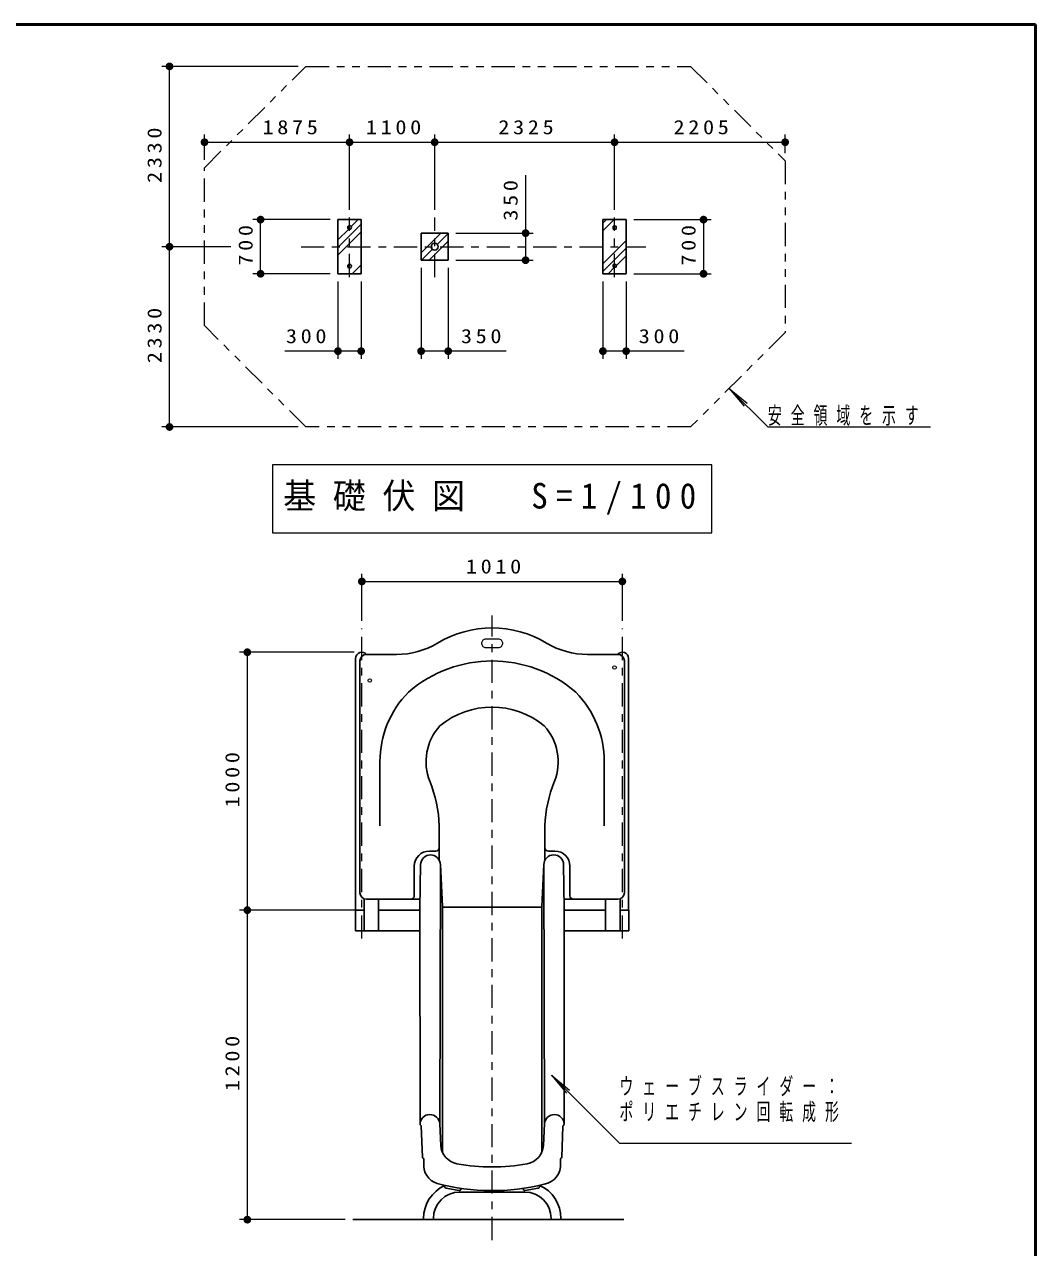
# Model space of a CAD drawing. Units: millimetres on the paper, scale 1:30, with parts at other scales. Extents: x -365 to 0, y -47 to 257.
# Drawn here: x -130.7 to 0, y 98.9 to 257 of the extents above; entities that cross this region are included whole.
import ezdxf

# ---------------------------------------------------------------- set-up
doc = ezdxf.new("R2010")
doc.units = ezdxf.units.MM
doc.linetypes.add('USER2', pattern=[6, 3, -1, 1, -1])
doc.linetypes.add('USER3', pattern=[8, 3, -1, 1, -1, 1, -1])
doc.layers.add('LY_1', color=7, linetype='Continuous', lineweight=13)
doc.layers.add('LY_2', color=7, linetype='Continuous', lineweight=13)
doc.styles.add('ＭＳ ゴシック', font='')
doc.styles.get('ＭＳ ゴシック').set_extended_font_data('MS Gothic')

# ---------------------------------------------------------------- blocks, each defined once
blk = doc.blocks.new('filled_dot')
at = {"color": 0, "linetype": 'Continuous', "lineweight": -2, "const_width": 1.25}
blk.add_lwpolyline([(-0.625, 0, 1), (0.625, 0, 1)], format="xyb", close=True, dxfattribs=at)

msp = doc.modelspace()

# ---------------------------------------------------------------- linework, layer by layer
at = {"layer": 'LY_1'}
for p, q in [((-95.319, 251.579), (-112.937, 251.579)), ((-111.937, 228.279), (-111.937, 251.579)), ((-107.413, 239.485), (-107.413, 242.779)), ((-88.663, 233.059), (-88.663, 242.779)), ((-77.663, 233.059), (-77.663, 242.779)), ((-77.663, 233.059), (-77.663, 242.779)), ((-54.413, 233.059), (-54.413, 242.779)), ((-32.363, 240.363), (-32.363, 242.779)), ((-107.413, 241.779), (-88.663, 241.779)), ((-88.663, 241.779), (-77.663, 241.779)), ((-77.663, 241.779), (-54.413, 241.779)), ((-54.413, 241.779), (-32.363, 241.779)), ((-65.913, 237.503), (-65.913, 226.529)), ((-91.163, 231.779), (-101.163, 231.779)), ((-100.163, 224.779), (-100.163, 231.779)), ((-90.163, 228.176), (-87.163, 231.176)), ((-88.445, 230.885), (-87.551, 231.779)), ((-55.913, 230.324), (-54.458, 231.779)), ((-55.913, 231.313), (-55.448, 231.779)), ((-51.913, 231.779), (-41.913, 231.779)), ((-42.913, 231.779), (-42.913, 224.779)), ((-90.163, 229.166), (-88.769, 230.56)), ((-90.163, 227.186), (-87.163, 230.186)), ((-79.413, 227.471), (-76.856, 230.029)), ((-77.325, 228.569), (-75.913, 229.981)), ((-74.913, 230.029), (-64.913, 230.029)), ((-104.021, 228.279), (-112.937, 228.279)), ((-111.937, 204.979), (-111.937, 228.279)), ((-79.366, 226.529), (-77.954, 227.941)), ((-78.376, 226.529), (-75.913, 228.991)), ((-55.913, 226.081), (-52.913, 229.081)), ((-55.913, 225.091), (-52.913, 228.091)), ((-74.913, 226.529), (-64.913, 226.529)), ((-54.223, 225.791), (-52.913, 227.101)), ((-91.163, 224.779), (-101.163, 224.779)), ((-88.328, 224.779), (-87.163, 225.944)), ((-87.338, 224.779), (-87.163, 224.954)), ((-79.413, 225.529), (-79.413, 213.779)), ((-75.913, 225.529), (-75.913, 213.779)), ((-55.236, 224.779), (-54.401, 225.614)), ((-51.913, 224.779), (-41.913, 224.779)), ((-90.163, 223.779), (-90.163, 213.779)), ((-87.163, 223.779), (-87.163, 213.779)), ((-55.913, 223.779), (-55.913, 213.779)), ((-52.913, 223.779), (-52.913, 213.779)), ((-87.163, 214.779), (-97.032, 214.779)), ((-68.413, 214.779), (-79.413, 214.779)), ((-45.43, 214.779), (-55.913, 214.779)), ((-39.589, 209.969), (-37.66, 207.671)), ((-39.589, 209.969), (-37.291, 208.041)), ((-34.598, 204.979), (-39.589, 209.969)), ((-95.319, 204.979), (-112.937, 204.979)), ((-34.598, 204.979), (-13.598, 204.979)), ((-98.638, 200.085), (-98.638, 191.285)), ((-41.838, 200.085), (-98.638, 200.085)), ((-41.838, 191.285), (-41.838, 200.085)), ((-98.638, 191.285), (-41.838, 191.285)), ((-87.072, 179.938), (-87.072, 186.013)), ((-87.072, 185.013), (-53.405, 185.013)), ((-53.405, 179.938), (-53.405, 186.013)), ((-88.072, 175.868), (-102.876, 175.868)), ((-101.876, 142.535), (-101.876, 175.868)), ((-87.572, 142.535), (-102.876, 142.535)), ((-87.572, 142.535), (-102.876, 142.535)), ((-101.876, 102.535), (-101.876, 142.535)), ((-62.552, 121.195), (-60.622, 118.898)), ((-62.552, 121.195), (-60.253, 119.268)), ((-53.78, 112.435), (-62.552, 121.195)), ((-53.78, 112.435), (-23.78, 112.435)), ((-89.246, 102.535), (-102.876, 102.535))]:
    msp.add_line(p, q, dxfattribs=at)
at = {"layer": 'LY_1', "lineweight": 25}
for p, q in [((-90.163, 231.779), (-87.163, 231.779)), ((-90.163, 224.779), (-90.163, 231.779)), ((-87.163, 224.779), (-87.163, 231.779)), ((-55.913, 224.779), (-55.913, 231.779)), ((-55.913, 231.779), (-52.913, 231.779)), ((-54.603, 230.564), (-54.603, 230.944)), ((-54.603, 230.944), (-54.223, 230.944)), ((-54.223, 230.564), (-54.223, 230.944)), ((-52.913, 224.779), (-52.913, 231.779)), ((-79.413, 230.029), (-75.913, 230.029)), ((-79.413, 226.529), (-79.413, 230.029)), ((-75.913, 226.529), (-75.913, 230.029)), ((-54.603, 230.564), (-54.223, 230.564)), ((-79.413, 226.529), (-75.913, 226.529)), ((-90.163, 224.779), (-87.163, 224.779)), ((-55.913, 224.779), (-52.913, 224.779)), ((-54.603, 225.994), (-54.603, 225.614)), ((-54.603, 225.994), (-54.223, 225.994)), ((-54.603, 225.614), (-54.223, 225.614)), ((-54.223, 225.994), (-54.223, 225.614)), ((-86.475, 175.58), (-82.586, 175.58)), ((-54.002, 175.58), (-57.891, 175.58)), ((-87.882, 142.535), (-87.882, 175.058)), ((-87.333, 144.789), (-87.333, 174.739)), ((-53.144, 144.789), (-53.144, 174.739)), ((-52.595, 142.535), (-52.595, 175.058)), ((-84.735, 161.738), (-84.735, 153.418)), ((-55.742, 161.738), (-55.742, 153.418)), ((-77.069, 153.418), (-77.069, 148.969)), ((-63.407, 153.418), (-63.407, 148.969)), ((-78.348, 150.173), (-77.507, 150.173)), ((-62.128, 150.173), (-62.97, 150.173)), ((-80.3, 148.222), (-80.3, 144.386)), ((-79.572, 142.732), (-79.475, 148.46)), ((-76.927, 148.415), (-77.013, 114.92)), ((-76.643, 142.998), (-76.927, 148.415)), ((-63.833, 142.998), (-63.549, 148.415)), ((-63.549, 148.415), (-63.463, 114.92)), ((-60.905, 142.732), (-61.002, 148.46)), ((-60.177, 148.222), (-60.177, 144.386)), ((-86.795, 144.004), (-86.795, 139.868)), ((-86.492, 143.948), (-79.641, 143.948)), ((-84.91, 143.948), (-84.91, 139.868)), ((-53.985, 143.948), (-60.836, 143.948)), ((-55.566, 143.948), (-55.566, 139.868)), ((-53.682, 144.004), (-53.682, 139.868)), ((-86.795, 142.535), (-87.905, 142.535)), ((-87.905, 139.868), (-87.905, 142.535)), ((-79.668, 142.535), (-84.91, 142.535)), ((-79.572, 142.732), (-79.551, 114.876)), ((-76.643, 142.998), (-76.643, 111.211)), ((-63.933, 142.903), (-76.543, 142.903)), ((-63.833, 142.998), (-63.833, 111.211)), ((-60.905, 142.732), (-60.925, 114.876)), ((-60.809, 142.535), (-55.566, 142.535)), ((-53.682, 142.535), (-52.572, 142.535)), ((-52.572, 139.868), (-52.572, 142.535)), ((-79.658, 139.868), (-87.905, 139.868)), ((-60.818, 139.868), (-52.572, 139.868)), ((-79.392, 114.63), (-79.252, 110.62)), ((-77.013, 114.92), (-76.866, 112.125)), ((-63.463, 114.92), (-63.611, 112.125)), ((-61.085, 114.63), (-61.225, 110.62)), ((-79.083, 109.864), (-79.083, 110.399)), ((-61.394, 109.864), (-61.394, 110.399)), ((-76.372, 106.959), (-76.372, 106.8)), ((-76.193, 106.587), (-74.527, 106.285)), ((-74.435, 106.097), (-66.005, 106.097)), ((-74.272, 106.579), (-74.272, 106.499)), ((-66.205, 106.578), (-66.205, 106.499)), ((-64.283, 106.587), (-65.95, 106.285)), ((-64.105, 106.97), (-64.105, 106.8)), ((-88.246, 102.535), (-53.231, 102.535)), ((-79.105, 102.535), (-79.105, 102.697)), ((-77.835, 102.535), (-77.835, 102.697)), ((-62.605, 102.535), (-62.605, 102.697)), ((-61.335, 102.535), (-61.335, 102.697))]:
    msp.add_line(p, q, dxfattribs=at)
at = {"layer": 'LY_1', "linetype": 'USER2'}
for p, q in [((-88.663, 224.35), (-88.663, 232.059)), ((-77.663, 224.35), (-77.663, 232.059)), ((-54.413, 224.35), (-54.413, 232.059)), ((-94.936, 228.279), (-50.375, 228.279)), ((-70.238, 99.895), (-70.238, 180.604)), ((-87.072, 138.859), (-87.072, 178.938)), ((-53.405, 138.859), (-53.405, 178.938))]:
    msp.add_line(p, q, dxfattribs=at)
at = {"layer": 'LY_1', "linetype": 'USER3'}
msp.add_lwpolyline([(-94.319, 204.979), (-107.413, 218.073), (-107.413, 238.485), (-94.319, 251.579), (-44.579, 251.579), (-32.363, 239.363), (-32.363, 217.194), (-44.579, 204.979)], close=True, dxfattribs=at)
at = {"layer": 'LY_1'}
msp.add_lwpolyline([(-69.406, 177.565), (-71.06, 177.565), (-71.158, 177.556), (-71.254, 177.529), (-71.343, 177.484), (-71.422, 177.425), (-71.489, 177.351), (-71.541, 177.267), (-71.577, 177.174), (-71.595, 177.077), (-71.595, 176.977), (-71.577, 176.88), (-71.541, 176.787), (-71.489, 176.703), (-71.422, 176.629), (-71.343, 176.57), (-71.254, 176.525), (-71.158, 176.498), (-71.06, 176.489), (-69.406, 176.489), (-69.307, 176.498), (-69.211, 176.525), (-69.123, 176.57), (-69.043, 176.629), (-68.976, 176.703), (-68.924, 176.787), (-68.888, 176.88), (-68.87, 176.977), (-68.87, 177.077), (-68.888, 177.174), (-68.924, 177.267), (-68.976, 177.351), (-69.043, 177.425), (-69.123, 177.484), (-69.211, 177.529), (-69.307, 177.556)], close=True, dxfattribs=at)
at = {"layer": 'LY_1', "lineweight": 25}
for centre, radius in [((-88.663, 230.779), 0.243), ((-77.663, 228.279), 0.446), ((-88.663, 225.779), 0.243)]:
    msp.add_circle(centre, radius, dxfattribs=at)
at = {"layer": 'LY_1'}
for centre in [(-54.422, 173.897), (-86.054, 172.215)]:
    msp.add_circle(centre, 0.219, dxfattribs=at)
at = {"layer": 'LY_1', "lineweight": 25}
for centre, radius, start, end in [((-70.238, 165.35), 13.662, 58.9303, 121.0697), ((-82.586, 185.843), 10.264, 270, 301.0697), ((-57.891, 185.843), 10.264, 238.9303, 270), ((-87.072, 175.058), 0.81, 40.11487, 180), ((-86.492, 174.739), 0.841, 90, 180), ((-53.405, 175.058), 0.81, 0, 139.88513), ((-53.985, 174.739), 0.841, 0, 90), ((-70.238, 158.176), 16.56, 49.16997, 130.83003), ((-71.94, 161.738), 12.794, 135.49911, 180), ((-68.536, 161.738), 12.794, 0, 44.50089), ((-70.238, 158.176), 10.604, 50.54221, 129.45779), ((-71.94, 161.738), 6.838, 137.44333, 201.84759), ((-68.536, 161.738), 6.838, 338.15241, 42.55667), ((-94.154, 152.832), 17.095, 1.96504, 21.84759), ((-46.323, 152.832), 17.095, 158.15241, 178.03495), ((-78.348, 148.222), 1.952, 90, 180), ((-77.507, 150.611), 0.438, 270, 0), ((-62.97, 150.611), 0.438, 180, 270), ((-62.128, 148.222), 1.952, 0, 90), ((-78.201, 148.408), 1.274, 0.33599, 179.66401), ((-62.275, 148.408), 1.274, 0.33599, 179.66401), ((-86.492, 144.789), 0.841, 180, 270), ((-80.737, 144.386), 0.438, 270, 0), ((-59.739, 144.386), 0.438, 180, 270), ((-53.985, 144.789), 0.841, 270, 0), ((-78.282, 114.853), 1.27, 3.02029, 179), ((-62.195, 114.853), 1.27, 1, 176.97971), ((-79.389, 114.855), 0.163, 172.89392, 250.27419), ((-79.471, 114.627), 0.0796, 2, 70.53716), ((-61.006, 114.627), 0.0796, 109.46284, 178), ((-61.087, 114.855), 0.163, 289.72581, 7.10608), ((-74.329, 112.259), 2.54, 183.02029, 259.69049), ((-66.147, 112.259), 2.54, 280.30951, 356.97971), ((-79.091, 110.626), 0.161, 182, 252.67136), ((-79.162, 110.396), 0.0796, 2, 72.67136), ((-76.513, 109.643), 2.579, 175.08305, 251.34375), ((-70.238, 134.75), 25.4, 259.69049, 280.30951), ((-63.964, 109.643), 2.579, 279.99348, 4.91695), ((-61.314, 110.396), 0.0796, 107.32864, 178), ((-61.386, 110.626), 0.161, 287.32864, 358), ((-74.435, 102.697), 4.67, 114.16008, 180), ((-74.435, 102.697), 3.4, 90, 180), ((-70.238, 134.215), 27.933, 255.27556, 283.9253), ((-76.155, 106.8), 0.217, 180, 259.75496), ((-74.488, 106.499), 0.217, 259.75496, 0), ((-65.988, 106.499), 0.217, 180, 280.24504), ((-66.005, 102.697), 3.4, 0, 90), ((-64.322, 106.8), 0.217, 280.24504, 0), ((-66.005, 102.697), 4.67, 0, 66.0021)]:
    msp.add_arc(centre, radius, start, end, dxfattribs=at)
at = {"layer": 'LY_2', "lineweight": 50}
for p, q in [((0, 257), (-365, 257)), ((0, 0), (0, 257))]:
    msp.add_line(p, q, dxfattribs=at)

# ---------------------------------------------------------------- block references
at = {"layer": 'LY_1', "xscale": 0.4, "yscale": 0.4}
for p, rotation in [((-111.937, 251.579), 270), ((-88.663, 241.779), 180), ((-77.663, 241.779), 180), ((-54.413, 241.779), 180), ((-32.363, 241.779), 180), ((-100.163, 231.779), 270), ((-42.913, 231.779), 270), ((-65.913, 230.029), 270), ((-111.937, 228.279), 270), ((-111.937, 228.279), 90), ((-65.913, 226.529), 90), ((-100.163, 224.779), 90), ((-42.913, 224.779), 90), ((-87.163, 214.779), 180), ((-75.913, 214.779), 180), ((-52.913, 214.779), 180), ((-111.937, 204.979), 90), ((-53.405, 185.013), 180), ((-101.876, 175.868), 270), ((-101.876, 142.535), 90), ((-101.876, 142.535), 270), ((-101.876, 102.535), 90)]:
    msp.add_blockref('filled_dot', p, dxfattribs=dict(at, rotation=rotation))
for p in [(-107.413, 241.779), (-88.663, 241.779), (-77.663, 241.779), (-54.413, 241.779), (-90.163, 214.779), (-79.413, 214.779), (-55.913, 214.779), (-87.072, 185.013)]:
    msp.add_blockref('filled_dot', p, dxfattribs=at)

# ---------------------------------------------------------------- texts
at = {"layer": 'LY_1', "char_height": 1.833, "attachment_point": 8, "rotation": 90, "style": 'ＭＳ ゴシック'}
for s, insert in [('\\T1.33;\\W1.15;2330', (-112.937, 240.338)), ('\\T1.33;\\W1.15;350', (-66.913, 234.503)), ('\\T1.33;\\W1.15;700', (-101.163, 228.695)), ('\\T1.33;\\W1.15;700', (-43.913, 228.695)), ('\\T1.33;\\W1.15;2330', (-112.937, 217.038)), ('\\T1.33;\\W1.15;1000', (-102.876, 159.622)), ('\\T1.33;\\W1.15;1200', (-102.876, 122.956))]:
    msp.add_mtext(s, dxfattribs=dict(at, insert=insert))
at = {"layer": 'LY_1', "style": 'ＭＳ ゴシック'}
for s, insert, char_height, attachment_point in [('\\T1.33;\\W1.15;1875', (-96.102, 242.779), 1.833, 8), ('\\T1.33;\\W1.15;1100', (-82.74, 242.779), 1.833, 8), ('\\T1.33;\\W1.15;2325', (-65.622, 242.779), 1.833, 8), ('\\T1.33;\\W1.15;2205', (-42.979, 242.779), 1.833, 8), ('\\T1.33;\\W1.15;300', (-94.032, 215.779), 1.833, 8), ('\\T1.33;\\W1.15;350', (-71.413, 215.779), 1.833, 8), ('\\T1.33;\\W1.15;300', (-48.43, 215.779), 1.833, 8), ('\\T1.64;\\W0.6;安全領域を示す', (-34.598, 205.129), 2.199, 7), ('\\T1.5;\\W0.95;基礎伏図\u3000S=1/100', (-97.238, 195.685), 3.299, 4), ('\\T1.33;\\W1.15;1010', (-69.815, 186.013), 1.833, 8), ('\\T1.64;\\W0.6;ウェーブスライダー：', (-53.78, 120.885), 2.199, 1), ('\\T1.64;\\W0.6;ポリエチレン回転成形', (-53.78, 117.585), 2.199, 1)]:
    msp.add_mtext(s, dxfattribs=dict(at, insert=insert, char_height=char_height, attachment_point=attachment_point))

doc.saveas('drawing.dxf')
